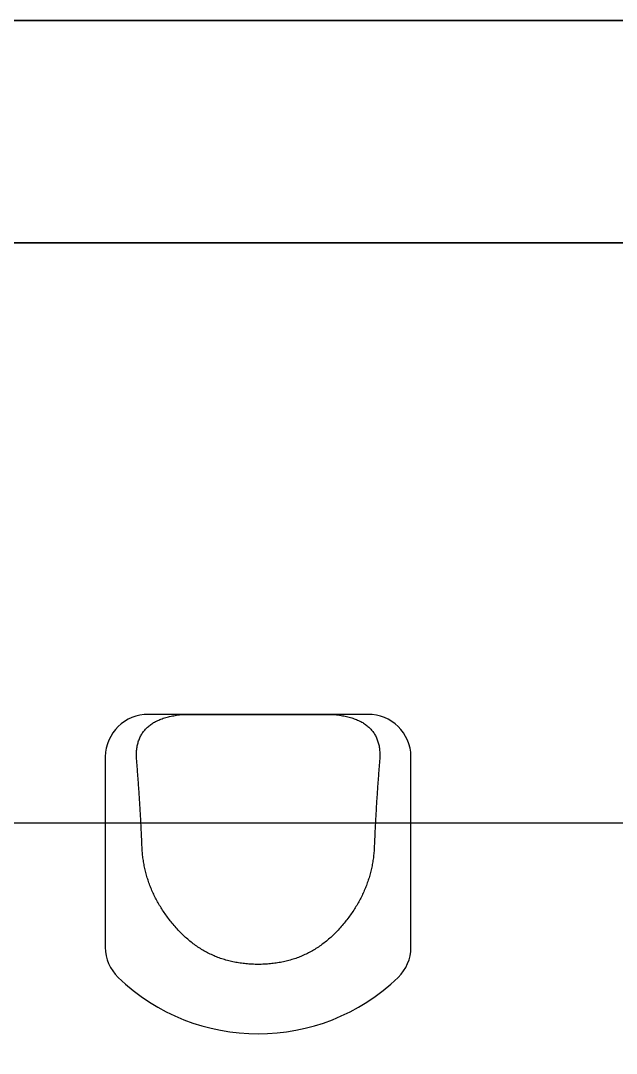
# Model space of a CAD drawing. Extents: x -120222 to -41942, y -19134 to 30932.
# Drawn here: x -81460 to -81031, y 10129 to 10872 of the extents above; entities that cross this region are included whole.
import ezdxf

# ---------------------------------------------------------------- set-up
doc = ezdxf.new("R2010")
doc.units = 0
doc.header["$LTSCALE"] = 150
doc.header["$MEASUREMENT"] = 0
doc.layers.get('0').update_dxf_attribs({"linetype": 'CONTINUOUS'})
for name, color, linetype in [('____-568', 7, 'CONTINUOUS'), ('____-569', 7, 'CONTINUOUS'), ('___B', 7, 'CONTINUOUS')]:
    doc.layers.add(name, color=color, linetype=linetype)

# ---------------------------------------------------------------- blocks, each defined once
blk = doc.blocks.new('____-170')
at = {"color": 1, "linetype": 'Continuous', "flags": 128}
blk.add_lwpolyline([(-88323.56, 6163.52), (-87123.56, 6163.52), (-87123.56, 5413.52), (-88323.56, 5413.52)], close=True, dxfattribs=at)
blk = doc.blocks.new('____-178')
at = {"color": 1, "linetype": 'Continuous', "flags": 128}
blk.add_lwpolyline([(-87824.67, 5634.72), (-87824.67, 5634.72, 0.403219), (-87623.07, 5634.72), (-87623.07, 5634.72, 0.202947), (-87613.87, 5656.34), (-87613.87, 5793.61), (-87613.87, 5793.61, 0.414148), (-87644.98, 5824.07), (-87802.76, 5824.07), (-87802.76, 5824.07, 0.414148), (-87833.87, 5793.61), (-87833.87, 5656.34), (-87833.87, 5656.34, 0.202947), (-87824.67, 5634.72)], format="xyb", close=True, dxfattribs=at)
blk.add_lwpolyline([(-87640.3, 5728.61), (-87640.34, 5727.62), (-87640.4, 5726.63), (-87640.47, 5725.64), (-87640.54, 5724.66), (-87640.63, 5723.68), (-87640.73, 5722.7), (-87640.84, 5721.72), (-87640.96, 5720.74), (-87641.09, 5719.77), (-87641.24, 5718.8), (-87641.39, 5717.84), (-87641.55, 5716.87), (-87641.73, 5715.91), (-87641.91, 5714.95), (-87642.11, 5714), (-87642.31, 5713.05), (-87642.53, 5712.1), (-87642.76, 5711.15), (-87642.99, 5710.2), (-87643.24, 5709.26), (-87643.5, 5708.32), (-87643.77, 5707.38), (-87644.05, 5706.45), (-87644.35, 5705.52), (-87644.65, 5704.59), (-87644.96, 5703.66), (-87645.29, 5702.74), (-87645.62, 5701.82), (-87645.97, 5700.9), (-87646.32, 5699.98), (-87646.69, 5699.07), (-87647.07, 5698.16), (-87647.46, 5697.25), (-87647.85, 5696.35), (-87648.26, 5695.44), (-87648.68, 5694.54), (-87649.11, 5693.65), (-87649.56, 5692.75), (-87650.01, 5691.86), (-87650.47, 5690.97), (-87650.95, 5690.09), (-87651.43, 5689.2), (-87651.93, 5688.32), (-87652.43, 5687.44), (-87652.95, 5686.57), (-87653.48, 5685.69), (-87654.01, 5684.82), (-87654.56, 5683.96), (-87655.12, 5683.09), (-87655.69, 5682.23), (-87656.27, 5681.37), (-87656.87, 5680.51), (-87657.47, 5679.66), (-87658.08, 5678.8), (-87658.7, 5677.96), (-87659.34, 5677.11), (-87659.98, 5676.26), (-87660.64, 5675.42), (-87661.31, 5674.59), (-87661.98, 5673.75), (-87662.67, 5672.92), (-87663.37, 5672.09), (-87664.08, 5671.26), (-87664.8, 5670.43), (-87664.8, 5670.43), (-87665.53, 5669.62), (-87666.26, 5668.81), (-87667, 5668.02), (-87667.75, 5667.24), (-87668.51, 5666.47), (-87669.26, 5665.72), (-87670.03, 5664.98), (-87670.8, 5664.25), (-87671.58, 5663.54), (-87672.36, 5662.84), (-87673.15, 5662.15), (-87673.95, 5661.47), (-87674.75, 5660.81), (-87675.56, 5660.16), (-87676.38, 5659.52), (-87677.2, 5658.9), (-87678.03, 5658.29), (-87678.86, 5657.69), (-87679.7, 5657.1), (-87680.54, 5656.53), (-87681.4, 5655.97), (-87682.25, 5655.42), (-87683.12, 5654.89), (-87683.99, 5654.37), (-87684.87, 5653.86), (-87685.75, 5653.36), (-87686.64, 5652.88), (-87687.53, 5652.41), (-87688.43, 5651.95), (-87689.34, 5651.51), (-87690.26, 5651.08), (-87691.18, 5650.66), (-87692.1, 5650.25), (-87693.03, 5649.86), (-87693.97, 5649.48), (-87694.92, 5649.12), (-87695.87, 5648.76), (-87696.82, 5648.42), (-87697.79, 5648.09), (-87698.76, 5647.78), (-87699.73, 5647.47), (-87700.71, 5647.18), (-87701.7, 5646.91), (-87702.7, 5646.64), (-87703.7, 5646.39), (-87704.7, 5646.15), (-87705.71, 5645.93), (-87706.73, 5645.72), (-87707.76, 5645.52), (-87708.79, 5645.33), (-87709.83, 5645.16), (-87710.87, 5645), (-87711.92, 5644.85), (-87712.97, 5644.71), (-87714.04, 5644.59), (-87715.1, 5644.48), (-87716.18, 5644.39), (-87717.26, 5644.3), (-87718.35, 5644.23), (-87719.44, 5644.17), (-87720.54, 5644.13), (-87721.64, 5644.1), (-87722.75, 5644.08), (-87723.87, 5644.07), (-87723.87, 5644.07), (-87724.99, 5644.08), (-87726.1, 5644.1), (-87727.2, 5644.13), (-87728.3, 5644.17), (-87729.39, 5644.23), (-87730.48, 5644.3), (-87731.56, 5644.39), (-87732.64, 5644.48), (-87733.7, 5644.59), (-87734.77, 5644.71), (-87735.82, 5644.85), (-87736.87, 5645), (-87737.91, 5645.16), (-87738.95, 5645.33), (-87739.98, 5645.52), (-87741.01, 5645.72), (-87742.03, 5645.93), (-87743.04, 5646.15), (-87744.04, 5646.39), (-87745.04, 5646.64), (-87746.04, 5646.91), (-87747.03, 5647.18), (-87748.01, 5647.47), (-87748.98, 5647.78), (-87749.95, 5648.09), (-87750.91, 5648.42), (-87751.87, 5648.76), (-87752.82, 5649.12), (-87753.77, 5649.48), (-87754.71, 5649.86), (-87755.64, 5650.25), (-87756.56, 5650.66), (-87757.48, 5651.08), (-87758.4, 5651.51), (-87759.3, 5651.95), (-87760.21, 5652.41), (-87761.1, 5652.88), (-87761.99, 5653.36), (-87762.87, 5653.86), (-87763.75, 5654.37), (-87764.62, 5654.89), (-87765.48, 5655.42), (-87766.34, 5655.97), (-87767.2, 5656.53), (-87768.04, 5657.1), (-87768.88, 5657.69), (-87769.71, 5658.29), (-87770.54, 5658.9), (-87771.36, 5659.52), (-87772.18, 5660.16), (-87772.99, 5660.81), (-87773.79, 5661.47), (-87774.59, 5662.15), (-87775.38, 5662.84), (-87776.16, 5663.54), (-87776.94, 5664.25), (-87777.71, 5664.98), (-87778.48, 5665.72), (-87779.23, 5666.47), (-87779.99, 5667.24), (-87780.73, 5668.02), (-87781.48, 5668.81), (-87782.21, 5669.62), (-87782.94, 5670.43), (-87782.94, 5670.43), (-87783.66, 5671.26), (-87784.37, 5672.09), (-87785.07, 5672.92), (-87785.76, 5673.75), (-87786.43, 5674.59), (-87787.1, 5675.42), (-87787.76, 5676.26), (-87788.4, 5677.11), (-87789.04, 5677.96), (-87789.66, 5678.8), (-87790.27, 5679.66), (-87790.87, 5680.51), (-87791.47, 5681.37), (-87792.05, 5682.23), (-87792.62, 5683.09), (-87793.18, 5683.96), (-87793.73, 5684.82), (-87794.26, 5685.69), (-87794.79, 5686.57), (-87795.31, 5687.44), (-87795.81, 5688.32), (-87796.31, 5689.2), (-87796.79, 5690.09), (-87797.27, 5690.97), (-87797.73, 5691.86), (-87798.18, 5692.75), (-87798.62, 5693.65), (-87799.06, 5694.54), (-87799.48, 5695.44), (-87799.89, 5696.35), (-87800.28, 5697.25), (-87800.67, 5698.16), (-87801.05, 5699.07), (-87801.42, 5699.98), (-87801.77, 5700.9), (-87802.12, 5701.82), (-87802.45, 5702.74), (-87802.78, 5703.66), (-87803.09, 5704.59), (-87803.39, 5705.52), (-87803.68, 5706.45), (-87803.97, 5707.38), (-87804.24, 5708.32), (-87804.5, 5709.26), (-87804.75, 5710.2), (-87804.98, 5711.15), (-87805.21, 5712.1), (-87805.43, 5713.05), (-87805.63, 5714), (-87805.83, 5714.95), (-87806.01, 5715.91), (-87806.19, 5716.87), (-87806.35, 5717.84), (-87806.5, 5718.8), (-87806.65, 5719.77), (-87806.78, 5720.74), (-87806.9, 5721.72), (-87807.01, 5722.7), (-87807.11, 5723.68), (-87807.19, 5724.66), (-87807.27, 5725.64), (-87807.34, 5726.63), (-87807.4, 5727.62), (-87807.44, 5728.61), (-87807.44, 5728.61), (-87807.48, 5729.61), (-87807.52, 5730.6), (-87807.56, 5731.59), (-87807.61, 5732.59), (-87807.65, 5733.58), (-87807.69, 5734.57), (-87807.74, 5735.56), (-87807.78, 5736.55), (-87807.83, 5737.54), (-87807.87, 5738.52), (-87807.92, 5739.51), (-87807.97, 5740.5), (-87808.02, 5741.48), (-87808.07, 5742.47), (-87808.11, 5743.45), (-87808.16, 5744.44), (-87808.22, 5745.42), (-87808.27, 5746.4), (-87808.32, 5747.38), (-87808.37, 5748.37), (-87808.42, 5749.35), (-87808.48, 5750.33), (-87808.53, 5751.31), (-87808.59, 5752.28), (-87808.64, 5753.26), (-87808.7, 5754.24), (-87808.75, 5755.21), (-87808.81, 5756.19), (-87808.87, 5757.17), (-87808.93, 5758.14), (-87808.99, 5759.11), (-87809.05, 5760.09), (-87809.11, 5761.06), (-87809.17, 5762.03), (-87809.23, 5763), (-87809.29, 5763.97), (-87809.36, 5764.94), (-87809.42, 5765.91), (-87809.49, 5766.88), (-87809.55, 5767.85), (-87809.62, 5768.81), (-87809.68, 5769.78), (-87809.75, 5770.75), (-87809.82, 5771.71), (-87809.89, 5772.68), (-87809.95, 5773.64), (-87810.02, 5774.6), (-87810.09, 5775.56), (-87810.16, 5776.53), (-87810.24, 5777.49), (-87810.31, 5778.45), (-87810.38, 5779.41), (-87810.45, 5780.36), (-87810.53, 5781.32), (-87810.6, 5782.28), (-87810.68, 5783.24), (-87810.75, 5784.19), (-87810.83, 5785.15), (-87810.9, 5786.1), (-87810.98, 5787.06), (-87811.06, 5788.01), (-87811.14, 5788.96), (-87811.22, 5789.92), (-87811.3, 5790.87), (-87811.3, 5790.87), (-87811.37, 5791.81), (-87811.42, 5792.74), (-87811.45, 5793.66), (-87811.47, 5794.56), (-87811.46, 5795.45), (-87811.43, 5796.33), (-87811.39, 5797.19), (-87811.33, 5798.04), (-87811.24, 5798.88), (-87811.14, 5799.7), (-87811.02, 5800.51), (-87810.88, 5801.31), (-87810.72, 5802.09), (-87810.54, 5802.86), (-87810.34, 5803.61), (-87810.12, 5804.36), (-87809.88, 5805.08), (-87809.63, 5805.8), (-87809.35, 5806.5), (-87809.05, 5807.19), (-87808.74, 5807.86), (-87808.41, 5808.52), (-87808.05, 5809.17), (-87807.68, 5809.8), (-87807.29, 5810.42), (-87806.88, 5811.03), (-87806.45, 5811.62), (-87806, 5812.2), (-87805.53, 5812.77), (-87805.04, 5813.32), (-87804.54, 5813.86), (-87804.01, 5814.39), (-87803.46, 5814.9), (-87802.9, 5815.4), (-87802.32, 5815.88), (-87801.71, 5816.35), (-87801.09, 5816.81), (-87800.45, 5817.26), (-87799.79, 5817.69), (-87799.11, 5818.1), (-87798.41, 5818.51), (-87797.69, 5818.9), (-87796.95, 5819.27), (-87796.19, 5819.64), (-87795.42, 5819.99), (-87794.62, 5820.32), (-87793.8, 5820.65), (-87792.97, 5820.96), (-87792.12, 5821.25), (-87791.24, 5821.54), (-87790.35, 5821.8), (-87789.44, 5822.06), (-87788.51, 5822.3), (-87787.56, 5822.53), (-87786.59, 5822.74), (-87785.6, 5822.95), (-87784.59, 5823.13), (-87783.57, 5823.31), (-87782.52, 5823.47), (-87781.45, 5823.62), (-87780.37, 5823.75), (-87779.27, 5823.87), (-87778.14, 5823.98), (-87777, 5824.07), (-87777, 5824.07), (-87670.74, 5824.07), (-87669.6, 5823.98), (-87668.47, 5823.87), (-87667.37, 5823.75), (-87666.28, 5823.62), (-87665.22, 5823.47), (-87664.17, 5823.31), (-87663.15, 5823.13), (-87662.14, 5822.95), (-87661.15, 5822.74), (-87660.18, 5822.53), (-87659.23, 5822.3), (-87658.3, 5822.06), (-87657.39, 5821.8), (-87656.5, 5821.54), (-87655.62, 5821.25), (-87654.77, 5820.96), (-87653.94, 5820.65), (-87653.12, 5820.32), (-87652.32, 5819.99), (-87651.55, 5819.64), (-87650.79, 5819.27), (-87650.05, 5818.9), (-87649.33, 5818.51), (-87648.63, 5818.1), (-87647.95, 5817.69), (-87647.29, 5817.26), (-87646.65, 5816.81), (-87646.03, 5816.35), (-87645.42, 5815.88), (-87644.84, 5815.4), (-87644.28, 5814.9), (-87643.73, 5814.39), (-87643.2, 5813.86), (-87642.7, 5813.32), (-87642.21, 5812.77), (-87641.74, 5812.2), (-87641.29, 5811.62), (-87640.86, 5811.03), (-87640.45, 5810.42), (-87640.06, 5809.8), (-87639.69, 5809.17), (-87639.33, 5808.52), (-87639, 5807.86), (-87638.69, 5807.19), (-87638.39, 5806.5), (-87638.11, 5805.8), (-87637.86, 5805.08), (-87637.62, 5804.36), (-87637.4, 5803.61), (-87637.2, 5802.86), (-87637.02, 5802.09), (-87636.86, 5801.31), (-87636.72, 5800.51), (-87636.6, 5799.7), (-87636.5, 5798.88), (-87636.41, 5798.04), (-87636.35, 5797.19), (-87636.31, 5796.33), (-87636.28, 5795.45), (-87636.27, 5794.56), (-87636.29, 5793.66), (-87636.32, 5792.74), (-87636.37, 5791.81), (-87636.44, 5790.87), (-87636.44, 5790.87), (-87636.52, 5789.92), (-87636.6, 5788.96), (-87636.68, 5788.01), (-87636.76, 5787.06), (-87636.84, 5786.1), (-87636.91, 5785.15), (-87636.99, 5784.19), (-87637.06, 5783.24), (-87637.14, 5782.28), (-87637.21, 5781.32), (-87637.29, 5780.36), (-87637.36, 5779.41), (-87637.43, 5778.45), (-87637.5, 5777.49), (-87637.58, 5776.53), (-87637.65, 5775.56), (-87637.72, 5774.6), (-87637.79, 5773.64), (-87637.85, 5772.68), (-87637.92, 5771.71), (-87637.99, 5770.75), (-87638.06, 5769.78), (-87638.12, 5768.81), (-87638.19, 5767.85), (-87638.25, 5766.88), (-87638.32, 5765.91), (-87638.38, 5764.94), (-87638.45, 5763.97), (-87638.51, 5763), (-87638.57, 5762.03), (-87638.63, 5761.06), (-87638.69, 5760.09), (-87638.75, 5759.11), (-87638.81, 5758.14), (-87638.87, 5757.17), (-87638.93, 5756.19), (-87638.98, 5755.21), (-87639.04, 5754.24), (-87639.1, 5753.26), (-87639.15, 5752.28), (-87639.21, 5751.31), (-87639.26, 5750.33), (-87639.32, 5749.35), (-87639.37, 5748.37), (-87639.42, 5747.38), (-87639.47, 5746.4), (-87639.52, 5745.42), (-87639.58, 5744.44), (-87639.63, 5743.45), (-87639.67, 5742.47), (-87639.72, 5741.48), (-87639.77, 5740.5), (-87639.82, 5739.51), (-87639.87, 5738.52), (-87639.91, 5737.54), (-87639.96, 5736.55), (-87640, 5735.56), (-87640.05, 5734.57), (-87640.09, 5733.58), (-87640.13, 5732.59), (-87640.18, 5731.59), (-87640.22, 5730.6), (-87640.26, 5729.61), (-87640.3, 5728.61), (-87640.3, 5728.61), (-87640.3, 5728.61)], close=True, dxfattribs=at)
blk = doc.blocks.new('____-186')
at = {"color": 1}
blk.add_blockref('____-178', (0, 0), dxfattribs=at)
blk = doc.blocks.new('____-505')
at = {"color": 1, "linetype": 'Continuous', "flags": 128}
blk.add_lwpolyline([(-88323.56, 6336.02), (-84711.56, 6336.02), (-84711.56, 6323.52), (-88323.56, 6323.52)], close=True, dxfattribs=at)
blk = doc.blocks.new('____-509')
at = {"color": 1}
blk.add_blockref('____-505', (0, 0), dxfattribs=at)

msp = doc.modelspace()

# ---------------------------------------------------------------- linework, layer by layer
at = {"layer": '___B', "color": 5}
msp.add_line((-109073.35209, 10294.71684), (-41992.1314, 10294.71684), dxfattribs=at)
at = {"layer": '___B', "color": 0, "linetype": 'Continuous', "flags": 128}
msp.add_lwpolyline([(-81888.45325, 10872.21684), (-78288.45325, 10872.21684), (-78288.45325, 10712.21684), (-81888.45325, 10712.21684)], close=True, dxfattribs=at)

# ---------------------------------------------------------------- block references
at = {"layer": '____-568', "color": 0}
for name in ['____-186', '____-170']:
    msp.add_blockref(name, (6435.10495, 4548.69799), dxfattribs=at)
at = {"layer": '____-569', "color": 0}
msp.add_blockref('____-509', (6435.10495, 4548.69799), dxfattribs=at)

doc.saveas('drawing.dxf')
